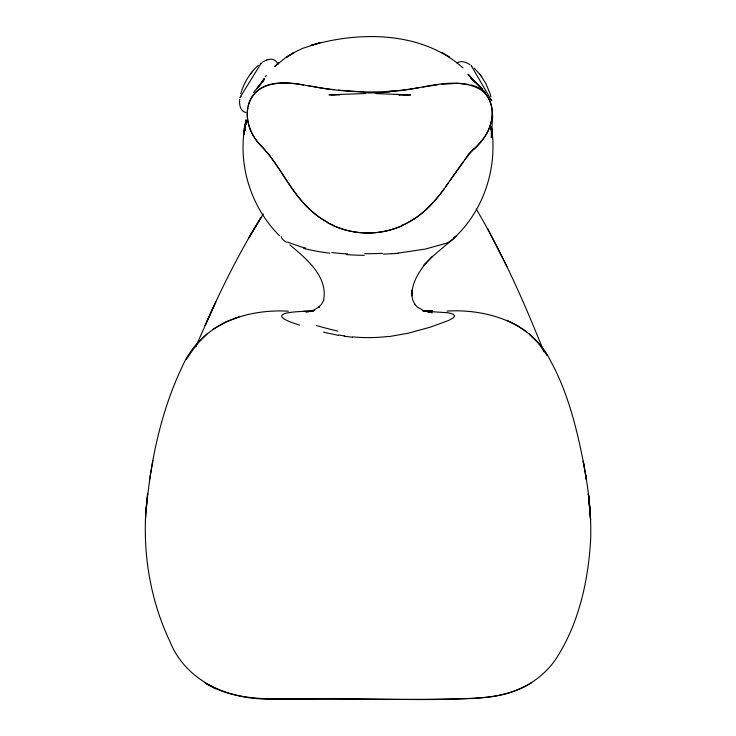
<?xml version="1.0" encoding="UTF-8"?>
<svg xmlns="http://www.w3.org/2000/svg" width="736" height="736" viewBox="0 0 736 736"><rect width="100%" height="100%" fill="white"/><g stroke="black" fill="none" stroke-linecap="round" stroke-linejoin="round"><path stroke-width="1.1" d="M245.3 126.951L245.686 119.986L245.116 129.84L245.98 121.734L244.012 134.145L246.192 120.557L244.38 128.257L246.091 121.026M146.022 509.616C142.756 554.383 150.503 600.272 169.657 640.946C186.383 682.833 231.067 700.617 273.691 698.97C340.639 698.942 407.652 700.35 474.582 698.418C485.456 697.553 496.349 696.422 506.902 693.551C527.942 687.636 546.701 674.369 558.1 655.583C579.324 621.092 588.239 580.281 590.603 540.242L590.603 540.187C591.588 513.682 588.193 487.214 583.188 461.224L586.426 479.854L585.405 473.312M145.397 520.186C149.224 468.105 159.243 415.389 181.672 367.89C199.916 325.082 244.076 308.743 288.346 311.172M492.688 115.35L491.363 137.715L491.308 127.926M239.743 99.305C239.09 104.199 240.074 111.292 245.861 112.488M244.38 128.257L246.183 120.41M147.614 493.847L146.022 509.652L147.614 493.985M247.802 108.008C245.548 121.376 250.829 135.249 260.222 144.79M243.975 134.78L245.98 121.734M149.546 479.78L152.876 460.58M246.192 120.557L244.039 133.547L246.229 120.511L244.076 132.968L246.238 120.594L244.324 129.113L246.312 120.152M246.1 121.219L244.205 130.944L246.183 121.109M246.192 120.943L244.232 130.511L246.082 121.578M246.238 120.198C236.366 161.018 249.762 206.255 279.533 235.75M248.133 106.324C253.092 81.512 283.654 80.656 303.462 84.999M240.828 93.527C243.892 82.763 249.982 72.818 258.29 65.311M195.877 346.316L215.758 301.944L205.031 325.652C221.38 288.576 239.476 252.19 260.866 217.746L248.492 238.344L263.313 213.946M260.986 63.6L261.289 62.956L239.973 97.603L240.966 96.186M260.894 63.765L260.562 64.363M260.719 84.005L263.92 79.157M262.172 81.871L263.322 80.003M265.356 76.848L266.331 75.431M186.226 359.481L196.714 344.42L207.644 333.334M261.869 82.312L264.196 78.669M262.237 81.714L264.095 78.807M449.54 181.194L467.783 155.866M445.436 187.027L462.999 162.012M448.123 183.209C436.393 200.486 421.894 216.881 402.38 225.391M444.029 188.968C435.629 200.615 425.794 211.499 413.623 219.3M253.534 92.46L264.518 79.175L256.8 88.752L261.814 82.119M464.232 160.384C472.797 148.175 486.956 139.601 490.59 124.274C496.055 108.606 488.29 88.348 470.856 84.953M250.534 73.848L251.068 73.168M252.098 71.843L252.614 71.19M491.62 128.257L491.593 127.981C496.993 163.631 486.597 201.176 463.137 228.629C451.508 242.356 435.758 251.74 423.973 265.319L432.474 256.22M423.973 265.319L425.767 263.414C418.278 272.578 411.599 283.627 411.801 295.835L411.939 290.168L411.838 295.338L412.786 300.067L414.773 304.189L414.423 303.701L417.146 306.949L424.672 311.218L423.31 310.712M473.496 149.445C488.98 136.822 499.183 112.746 486.432 94.834A25.447 25.3 -32.6 0 0 482.512 90.749C454.434 73.37 420.192 91.255 389.776 91.236M274.951 66.341L286.396 57.022L294.308 52.403L302.478 48.42L319.985 42.716L311.153 45.384C360.787 30.921 422.574 31.574 462.953 67.887M453.578 238.436L456.467 235.75M279.22 62.358L274.776 66.396M456.936 63.121C460.911 59.966 466.366 62.302 470.056 64.759M213.008 329.176L226.256 321.614L239.016 317.004L234.398 318.338M294.308 52.403L286.608 57.178L294.096 52.55M262.504 62.118L266.441 60.122M299.423 325.091C259.983 312.708 296.59 311.227 311.42 311.3L319.314 306.94L318.578 307.418L321.641 304.06L323.674 300.104L323.5 300.564C328.523 276.718 306.121 258.511 289.818 244.867M531.788 682.658C518.402 690.837 503.084 695.299 487.582 697.204C426.392 702.365 364.743 697.112 303.425 699.08C270.333 699.062 234.434 701.031 205.031 682.962L215.758 688.804M445.51 243.414L425.472 249.072L397.753 253.147M267.904 59.634C271.906 58.052 276.773 60.15 277.941 64.382M266.174 60.214L268.116 59.561M311.42 311.264L314.778 310.325L306.148 312.276M422.933 87.032L438.03 84.769M419.262 87.593C383.842 94.015 347.447 93.104 312.147 86.351M388.562 336.692L407.9 333.27L430.459 327.115L448.574 320.482L452.962 318.09L454.692 316.057L453.128 314.097L448.031 312.745L424.69 311.254M441.591 84.318L457.893 83.324L468.823 84.484M391.81 253.653L383.603 254.15M399.694 94.972L398.93 95.018L410.743 94.898L404.441 94.751L408.259 94.916L406.548 94.797M365.304 93.564L328.928 94.788L339.517 94.953M403.181 94.907L408.655 94.852M335.46 94.668L330.988 94.797M303.425 311.218L313.683 310.822M406.171 94.806L375.986 93.601M447.028 311.052C486.671 308.78 531.272 322.193 550.096 360.005C568.339 392.969 577.199 430.164 584.292 466.872M363.86 91.991L338.367 90.188M398.802 94.475L396.143 94.337M422.317 310.5L432.584 310.896M422.317 310.574L432.584 311.006M345.58 253.754L347.613 253.883M352.47 337.244L344.246 336.26M334.245 89.682C307.39 88.044 261.455 68.853 248.704 104.116C244.232 119.434 250.691 136.059 262.016 146.703M307.059 85.542L310.748 86.121M338.293 335.322L323.546 332.203M422.455 310.509L430.146 312.294M422.446 310.509L432.207 312.791M506.902 320.252L517.564 325.634L526.479 331.77M287.555 242.098L300.306 246.652A117.714 24.932 -0.6 0 0 305.67 248.023M333.656 225.391C309.736 215.124 294.428 193.182 281.014 171.92M327.952 222.566L320.988 218.334A90.188 87.382 -9.6 0 1 314.474 213.615M449.65 57.022L441.71 52.403M314.539 213.569C291.879 195.656 281.695 167.486 262.172 146.86M529.156 333.997L538.237 343.16L547.216 355.387L545.532 352.691M474.186 68.062L480.212 74.75M482.08 88.771L470.966 78.126L482.08 88.771L468.004 74.17L474.895 82.138L471.831 78.246L472.981 80.141M482.144 88.752L478.474 84.98L485.236 92.515M260.857 145.47L269.79 155.682L279.864 170.172M481.206 76.102L485.972 83.812L490.075 93.656M479.706 74.078L481.721 76.802M491.262 100.225L491.685 100.823L471.261 65.67L471.721 66.636M490.921 99.691L490.498 99.01M471.831 78.246L472.963 80.095M476.284 209.125C503.222 254.463 524.391 302.947 543.968 351.845M487.582 228.574L506.902 266.634M490.286 94.401L490.921 96.71M491.648 128.616L491.17 126.491L491.906 131.9M491.197 126.886L492.2 137.531L491.335 128.68M491.271 127.558L492.154 136.105L491.243 128.377M491.363 128.368L491.795 130.511L491.354 128.276M491.206 127.724L491.832 130.944L491.206 127.668M491.234 128.036L492.09 134.78L491.271 128.257M491.206 128.128L492.016 133.547L491.354 129.205M589.95 509.238L588.377 493.93L590.603 520.076L588.377 493.801M588.377 493.709L589.95 509.294M402.463 225.547A80.767 77.114 -0.9 0 1 333.528 225.648M389.85 92.11A257.582 255.567 1 0 1 363.842 92.874M401.81 225.851A80.785 77.197 -1.2 0 1 327.787 222.842M413.531 219.162A83.288 79.626 1.4 0 1 401.644 225.52M467.829 155.029A28.308 6.008 -54.2 0 1 473.92 148.341M454.508 237.139A85.146 17.379 0.1 0 1 445.823 243.45M397.992 253.258A78.605 16.946 0.3 0 1 392.012 253.773M382.683 253.359A67.307 12.954 -0.1 0 1 364.66 253.69M364.219 255.346A67.951 14.324 0 0 1 346.454 254.61M345.442 253.837A81.356 17.296 -0.2 0 1 331.761 252.549M329.774 253.212A102.24 21.372 -0.1 0 1 303.591 248.363M286.543 242.181A83.72 17.324 -0.4 0 1 281.272 236.56M337.852 331.145A108.67 13.349 10.1 0 1 316.498 325.579M344.614 335.947A77.289 25.337 1.4 0 1 338.726 335.018M388.332 336.416A66.81 25.797 0.1 0 1 352.673 336.904M246.229 120.676L244.14 131.891L246.247 120.649M196.714 344.669L195.831 346.757L196.714 344.669M260.001 84.548L258.98 86.471L260.001 84.548M491.979 132.968L491.252 128.496L492.053 134.145L491.289 128.487L491.979 132.968"/></g></svg>
